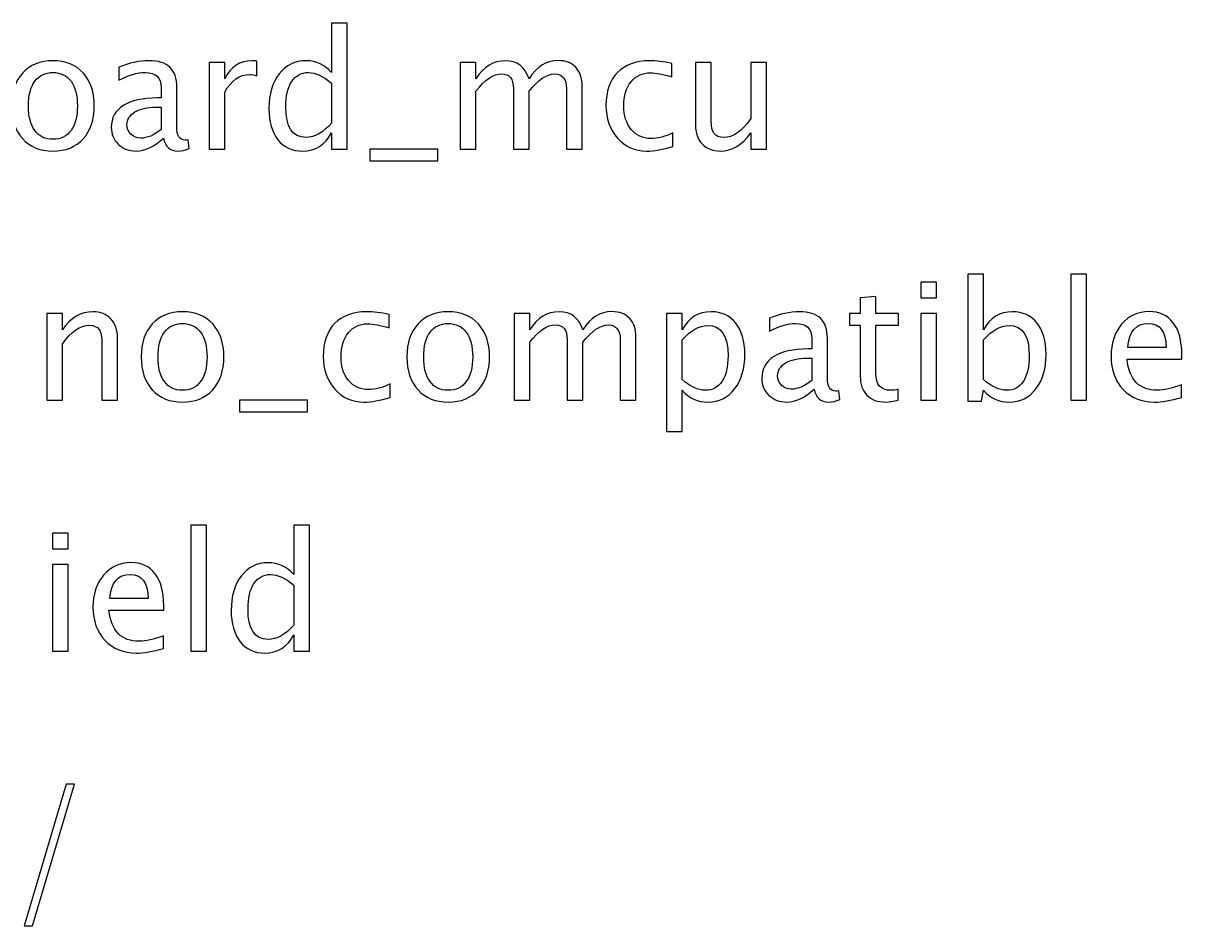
# Model space of a CAD drawing. Header units: centimetres. Extents: x -55 to 43, y -73 to 74.
# Drawn here: x 3.91 to 12.92, y 46.13 to 53.15 of the extents above; entities that cross this region are included whole.
import ezdxf

# ---------------------------------------------------------------- set-up
doc = ezdxf.new("R2010")
doc.units = ezdxf.units.CM
doc.header["$MEASUREMENT"] = 0
doc.layers.add('Layer 1', color=7, linetype='Continuous')

msp = doc.modelspace()

# ---------------------------------------------------------------- linework, layer by layer
at = {"layer": 'Layer 1'}
for points, knots in [([(6.30744, 52.17044), (6.30744, 52.17044), (6.30744, 52.29681), (6.30744, 52.29681), (6.30744, 52.29681), (6.2577, 52.2024), (6.18277, 52.1552), (6.08265, 52.1552), (6.08265, 52.1552), (6.00137, 52.1552), (5.93745, 52.18462), (5.89088, 52.24368), (5.89088, 52.24368), (5.84431, 52.30273), (5.82103, 52.38338), (5.82103, 52.48561), (5.82103, 52.48561), (5.82103, 52.59737), (5.84749, 52.68733), (5.90019, 52.75549), (5.90019, 52.75549), (5.95311, 52.82343), (6.02254, 52.85751), (6.10869, 52.85751), (6.10869, 52.85751), (6.18848, 52.85751), (6.25495, 52.82703), (6.30744, 52.76586), (6.30744, 52.76586), (6.30744, 52.76586), (6.30744, 53.14961), (6.30744, 53.14961), (6.30744, 53.14961), (6.30744, 53.14961), (6.42936, 53.14961), (6.42936, 53.14961), (6.42936, 53.14961), (6.42936, 53.14961), (6.42936, 52.17044), (6.42936, 52.17044), (6.42936, 52.17044), (6.42936, 52.17044), (6.30744, 52.17044), (6.30744, 52.17044)], [0, 0, 0, 0, 0.0833333, 0.0833333, 0.0833333, 0.0833333, 0.1666667, 0.1666667, 0.1666667, 0.1666667, 0.25, 0.25, 0.25, 0.25, 0.3333333, 0.3333333, 0.3333333, 0.3333333, 0.4166667, 0.4166667, 0.4166667, 0.4166667, 0.5, 0.5, 0.5, 0.5, 0.5833333, 0.5833333, 0.5833333, 0.5833333, 0.6666667, 0.6666667, 0.6666667, 0.6666667, 0.75, 0.75, 0.75, 0.75, 0.8333333, 0.8333333, 0.8333333, 0.8333333, 1, 1, 1, 1]), ([(4.14125, 52.1552), (4.0424, 52.1552), (3.96409, 52.18674), (3.90651, 52.24982), (3.90651, 52.24982), (3.84873, 52.31289), (3.81994, 52.39862), (3.81994, 52.50678), (3.81994, 52.50678), (3.81994, 52.61473), (3.84873, 52.70024), (3.90651, 52.76311), (3.90651, 52.76311), (3.96409, 52.82597), (4.0424, 52.85751), (4.14125, 52.85751), (4.14125, 52.85751), (4.2401, 52.85751), (4.31842, 52.82597), (4.37599, 52.76311), (4.37599, 52.76311), (4.43377, 52.70024), (4.46256, 52.61473), (4.46256, 52.50678), (4.46256, 52.50678), (4.46256, 52.39862), (4.43377, 52.31289), (4.37599, 52.24982), (4.37599, 52.24982), (4.31842, 52.18674), (4.2401, 52.1552), (4.14125, 52.1552)], [0, 0, 0, 0, 0.1111111, 0.1111111, 0.1111111, 0.1111111, 0.2222222, 0.2222222, 0.2222222, 0.2222222, 0.3333333, 0.3333333, 0.3333333, 0.3333333, 0.4444444, 0.4444444, 0.4444444, 0.4444444, 0.5555556, 0.5555556, 0.5555556, 0.5555556, 0.6666667, 0.6666667, 0.6666667, 0.6666667, 0.7777778, 0.7777778, 0.7777778, 0.7777778, 1, 1, 1, 1]), ([(5.0004, 52.25617), (4.92717, 52.18886), (4.85668, 52.1552), (4.78895, 52.1552), (4.78895, 52.1552), (4.73328, 52.1552), (4.68692, 52.17256), (4.65031, 52.20748), (4.65031, 52.20748), (4.61348, 52.24241), (4.59506, 52.28643), (4.59506, 52.33956), (4.59506, 52.33956), (4.59506, 52.41301), (4.62596, 52.46953), (4.68777, 52.5089), (4.68777, 52.5089), (4.74958, 52.54827), (4.83827, 52.56795), (4.95384, 52.56795), (4.95384, 52.56795), (4.95384, 52.56795), (4.98241, 52.56795), (4.98241, 52.56795), (4.98241, 52.56795), (4.98241, 52.56795), (4.98241, 52.64902), (4.98241, 52.64902), (4.98241, 52.64902), (4.98241, 52.72712), (4.94177, 52.76607), (4.86028, 52.76607), (4.86028, 52.76607), (4.7972, 52.76607), (4.7282, 52.74617), (4.65348, 52.70638), (4.65348, 52.70638), (4.65348, 52.70638), (4.65348, 52.80671), (4.65348, 52.80671), (4.65348, 52.80671), (4.73561, 52.84058), (4.81308, 52.85751), (4.88568, 52.85751), (4.88568, 52.85751), (4.9604, 52.85751), (5.01564, 52.84058), (5.05099, 52.8065), (5.05099, 52.8065), (5.08655, 52.77242), (5.10433, 52.71993), (5.10433, 52.64902), (5.10433, 52.64902), (5.10433, 52.64902), (5.10433, 52.34485), (5.10433, 52.34485), (5.10433, 52.34485), (5.10433, 52.27522), (5.12571, 52.24029), (5.16868, 52.24029), (5.16868, 52.24029), (5.17397, 52.24029), (5.1818, 52.24114), (5.19217, 52.24283), (5.19217, 52.24283), (5.19217, 52.24283), (5.20085, 52.1751), (5.20085, 52.1751), (5.20085, 52.1751), (5.17312, 52.16176), (5.14264, 52.1552), (5.1092, 52.1552), (5.1092, 52.1552), (5.05226, 52.1552), (5.01607, 52.18886), (5.0004, 52.25617)], [0, 0, 0, 0, 0.05, 0.05, 0.05, 0.05, 0.1, 0.1, 0.1, 0.1, 0.15, 0.15, 0.15, 0.15, 0.2, 0.2, 0.2, 0.2, 0.25, 0.25, 0.25, 0.25, 0.3, 0.3, 0.3, 0.3, 0.35, 0.35, 0.35, 0.35, 0.4, 0.4, 0.4, 0.4, 0.45, 0.45, 0.45, 0.45, 0.5, 0.5, 0.5, 0.5, 0.55, 0.55, 0.55, 0.55, 0.6, 0.6, 0.6, 0.6, 0.65, 0.65, 0.65, 0.65, 0.7, 0.7, 0.7, 0.7, 0.75, 0.75, 0.75, 0.75, 0.8, 0.8, 0.8, 0.8, 0.85, 0.85, 0.85, 0.85, 0.9, 0.9, 0.9, 0.9, 1, 1, 1, 1]), ([(5.35473, 52.17044), (5.35473, 52.17044), (5.35473, 52.84354), (5.35473, 52.84354), (5.35473, 52.84354), (5.35473, 52.84354), (5.47665, 52.84354), (5.47665, 52.84354), (5.47665, 52.84354), (5.47665, 52.84354), (5.47665, 52.71633), (5.47665, 52.71633), (5.47665, 52.71633), (5.52512, 52.81052), (5.5954, 52.85751), (5.68768, 52.85751), (5.68768, 52.85751), (5.70017, 52.85751), (5.71329, 52.85645), (5.72684, 52.85434), (5.72684, 52.85434), (5.72684, 52.85434), (5.72684, 52.74025), (5.72684, 52.74025), (5.72684, 52.74025), (5.70567, 52.74723), (5.68705, 52.75083), (5.67096, 52.75083), (5.67096, 52.75083), (5.59349, 52.75083), (5.52872, 52.70511), (5.47665, 52.61346), (5.47665, 52.61346), (5.47665, 52.61346), (5.47665, 52.17044), (5.47665, 52.17044), (5.47665, 52.17044), (5.47665, 52.17044), (5.35473, 52.17044), (5.35473, 52.17044)], [0, 0, 0, 0, 0.0909091, 0.0909091, 0.0909091, 0.0909091, 0.1818182, 0.1818182, 0.1818182, 0.1818182, 0.2727273, 0.2727273, 0.2727273, 0.2727273, 0.3636364, 0.3636364, 0.3636364, 0.3636364, 0.4545455, 0.4545455, 0.4545455, 0.4545455, 0.5454545, 0.5454545, 0.5454545, 0.5454545, 0.6363636, 0.6363636, 0.6363636, 0.6363636, 0.7272727, 0.7272727, 0.7272727, 0.7272727, 0.8181818, 0.8181818, 0.8181818, 0.8181818, 1, 1, 1, 1]), ([(7.30862, 52.17044), (7.30862, 52.17044), (7.30862, 52.84354), (7.30862, 52.84354), (7.30862, 52.84354), (7.30862, 52.84354), (7.43054, 52.84354), (7.43054, 52.84354), (7.43054, 52.84354), (7.43054, 52.84354), (7.43054, 52.71633), (7.43054, 52.71633), (7.43054, 52.71633), (7.49002, 52.81052), (7.56622, 52.85751), (7.65956, 52.85751), (7.65956, 52.85751), (7.74952, 52.85751), (7.81069, 52.81052), (7.84329, 52.71633), (7.84329, 52.71633), (7.90108, 52.81137), (7.97643, 52.85878), (8.06893, 52.85878), (8.06893, 52.85878), (8.12798, 52.85878), (8.17391, 52.84142), (8.20672, 52.8065), (8.20672, 52.8065), (8.23953, 52.77157), (8.25604, 52.72268), (8.25604, 52.65981), (8.25604, 52.65981), (8.25604, 52.65981), (8.25604, 52.17044), (8.25604, 52.17044), (8.25604, 52.17044), (8.25604, 52.17044), (8.13412, 52.17044), (8.13412, 52.17044), (8.13412, 52.17044), (8.13412, 52.17044), (8.13412, 52.63971), (8.13412, 52.63971), (8.13412, 52.63971), (8.13412, 52.71633), (8.10364, 52.75464), (8.04268, 52.75464), (8.04268, 52.75464), (7.97939, 52.75464), (7.91293, 52.70998), (7.84329, 52.62044), (7.84329, 52.62044), (7.84329, 52.62044), (7.84329, 52.17044), (7.84329, 52.17044), (7.84329, 52.17044), (7.84329, 52.17044), (7.72137, 52.17044), (7.72137, 52.17044), (7.72137, 52.17044), (7.72137, 52.17044), (7.72137, 52.64013), (7.72137, 52.64013), (7.72137, 52.64013), (7.72137, 52.71739), (7.69047, 52.75591), (7.62845, 52.75591), (7.62845, 52.75591), (7.56685, 52.75591), (7.50081, 52.71104), (7.43054, 52.62108), (7.43054, 52.62108), (7.43054, 52.62108), (7.43054, 52.17044), (7.43054, 52.17044), (7.43054, 52.17044), (7.43054, 52.17044), (7.30862, 52.17044), (7.30862, 52.17044)], [0, 0, 0, 0, 0.047619, 0.047619, 0.047619, 0.047619, 0.0952381, 0.0952381, 0.0952381, 0.0952381, 0.1428571, 0.1428571, 0.1428571, 0.1428571, 0.1904762, 0.1904762, 0.1904762, 0.1904762, 0.2380952, 0.2380952, 0.2380952, 0.2380952, 0.2857143, 0.2857143, 0.2857143, 0.2857143, 0.3333333, 0.3333333, 0.3333333, 0.3333333, 0.3809524, 0.3809524, 0.3809524, 0.3809524, 0.4285714, 0.4285714, 0.4285714, 0.4285714, 0.4761905, 0.4761905, 0.4761905, 0.4761905, 0.5238095, 0.5238095, 0.5238095, 0.5238095, 0.5714286, 0.5714286, 0.5714286, 0.5714286, 0.6190476, 0.6190476, 0.6190476, 0.6190476, 0.6666667, 0.6666667, 0.6666667, 0.6666667, 0.7142857, 0.7142857, 0.7142857, 0.7142857, 0.7619048, 0.7619048, 0.7619048, 0.7619048, 0.8095238, 0.8095238, 0.8095238, 0.8095238, 0.8571429, 0.8571429, 0.8571429, 0.8571429, 0.9047619, 0.9047619, 0.9047619, 0.9047619, 1, 1, 1, 1]), ([(8.96174, 52.19076), (8.88279, 52.16705), (8.81463, 52.1552), (8.75727, 52.1552), (8.75727, 52.1552), (8.66625, 52.1552), (8.5909, 52.18886), (8.531, 52.25595), (8.531, 52.25595), (8.4711, 52.32326), (8.44104, 52.40814), (8.44104, 52.51038), (8.44104, 52.51038), (8.44104, 52.6196), (8.47067, 52.7049), (8.52994, 52.76586), (8.52994, 52.76586), (8.58921, 52.82703), (8.67197, 52.85751), (8.77823, 52.85751), (8.77823, 52.85751), (8.83051, 52.85751), (8.88935, 52.85031), (8.95412, 52.83592), (8.95412, 52.83592), (8.95412, 52.83592), (8.95412, 52.73305), (8.95412, 52.73305), (8.95412, 52.73305), (8.88533, 52.75337), (8.82924, 52.76353), (8.78606, 52.76353), (8.78606, 52.76353), (8.7234, 52.76353), (8.67324, 52.74004), (8.63577, 52.69326), (8.63577, 52.69326), (8.59831, 52.64648), (8.57947, 52.58404), (8.57947, 52.50614), (8.57947, 52.50614), (8.57947, 52.43058), (8.59894, 52.36962), (8.63768, 52.32284), (8.63768, 52.32284), (8.67641, 52.27627), (8.727, 52.25299), (8.78987, 52.25299), (8.78987, 52.25299), (8.84554, 52.25299), (8.90269, 52.26738), (8.96174, 52.29617), (8.96174, 52.29617), (8.96174, 52.29617), (8.96174, 52.19076), (8.96174, 52.19076)], [0, 0, 0, 0, 0.0666667, 0.0666667, 0.0666667, 0.0666667, 0.1333333, 0.1333333, 0.1333333, 0.1333333, 0.2, 0.2, 0.2, 0.2, 0.2666667, 0.2666667, 0.2666667, 0.2666667, 0.3333333, 0.3333333, 0.3333333, 0.3333333, 0.4, 0.4, 0.4, 0.4, 0.4666667, 0.4666667, 0.4666667, 0.4666667, 0.5333333, 0.5333333, 0.5333333, 0.5333333, 0.6, 0.6, 0.6, 0.6, 0.6666667, 0.6666667, 0.6666667, 0.6666667, 0.7333333, 0.7333333, 0.7333333, 0.7333333, 0.8, 0.8, 0.8, 0.8, 0.8666667, 0.8666667, 0.8666667, 0.8666667, 1, 1, 1, 1]), ([(9.56647, 52.17044), (9.56647, 52.17044), (9.56647, 52.29702), (9.56647, 52.29702), (9.56647, 52.29702), (9.50149, 52.2024), (9.42254, 52.1552), (9.32983, 52.1552), (9.32983, 52.1552), (9.27098, 52.1552), (9.22421, 52.17362), (9.18949, 52.21066), (9.18949, 52.21066), (9.15457, 52.2477), (9.13721, 52.29744), (9.13721, 52.36031), (9.13721, 52.36031), (9.13721, 52.36031), (9.13721, 52.84354), (9.13721, 52.84354), (9.13721, 52.84354), (9.13721, 52.84354), (9.25913, 52.84354), (9.25913, 52.84354), (9.25913, 52.84354), (9.25913, 52.84354), (9.25913, 52.4001), (9.25913, 52.4001), (9.25913, 52.4001), (9.25913, 52.34951), (9.26654, 52.31374), (9.28114, 52.29257), (9.28114, 52.29257), (9.29596, 52.27119), (9.32051, 52.26061), (9.35502, 52.26061), (9.35502, 52.26061), (9.42952, 52.26061), (9.50022, 52.30951), (9.56647, 52.40751), (9.56647, 52.40751), (9.56647, 52.40751), (9.56647, 52.84354), (9.56647, 52.84354), (9.56647, 52.84354), (9.56647, 52.84354), (9.68839, 52.84354), (9.68839, 52.84354), (9.68839, 52.84354), (9.68839, 52.84354), (9.68839, 52.17044), (9.68839, 52.17044), (9.68839, 52.17044), (9.68839, 52.17044), (9.56647, 52.17044), (9.56647, 52.17044)], [0, 0, 0, 0, 0.0666667, 0.0666667, 0.0666667, 0.0666667, 0.1333333, 0.1333333, 0.1333333, 0.1333333, 0.2, 0.2, 0.2, 0.2, 0.2666667, 0.2666667, 0.2666667, 0.2666667, 0.3333333, 0.3333333, 0.3333333, 0.3333333, 0.4, 0.4, 0.4, 0.4, 0.4666667, 0.4666667, 0.4666667, 0.4666667, 0.5333333, 0.5333333, 0.5333333, 0.5333333, 0.6, 0.6, 0.6, 0.6, 0.6666667, 0.6666667, 0.6666667, 0.6666667, 0.7333333, 0.7333333, 0.7333333, 0.7333333, 0.8, 0.8, 0.8, 0.8, 0.8666667, 0.8666667, 0.8666667, 0.8666667, 1, 1, 1, 1]), ([(4.14104, 52.24664), (4.20136, 52.24664), (4.24835, 52.26929), (4.2818, 52.3148), (4.2818, 52.3148), (4.31503, 52.36009), (4.33175, 52.42423), (4.33175, 52.50678), (4.33175, 52.50678), (4.33175, 52.58912), (4.31503, 52.65304), (4.2818, 52.69834), (4.2818, 52.69834), (4.24835, 52.74342), (4.20136, 52.76607), (4.14104, 52.76607), (4.14104, 52.76607), (4.0805, 52.76607), (4.03351, 52.74342), (4.00049, 52.69834), (4.00049, 52.69834), (3.96726, 52.65304), (3.95075, 52.58912), (3.95075, 52.50678), (3.95075, 52.50678), (3.95075, 52.42423), (3.96726, 52.36009), (4.00049, 52.3148), (4.00049, 52.3148), (4.03351, 52.26929), (4.0805, 52.24664), (4.14104, 52.24664)], [0, 0, 0, 0, 0.1111111, 0.1111111, 0.1111111, 0.1111111, 0.2222222, 0.2222222, 0.2222222, 0.2222222, 0.3333333, 0.3333333, 0.3333333, 0.3333333, 0.4444444, 0.4444444, 0.4444444, 0.4444444, 0.5555556, 0.5555556, 0.5555556, 0.5555556, 0.6666667, 0.6666667, 0.6666667, 0.6666667, 0.7777778, 0.7777778, 0.7777778, 0.7777778, 1, 1, 1, 1]), ([(6.30744, 52.68246), (6.24415, 52.73813), (6.18425, 52.76607), (6.12752, 52.76607), (6.12752, 52.76607), (6.07164, 52.76607), (6.02846, 52.74279), (5.99777, 52.69601), (5.99777, 52.69601), (5.96708, 52.64944), (5.95184, 52.5834), (5.95184, 52.49789), (5.95184, 52.49789), (5.95184, 52.34062), (6.00391, 52.26188), (6.10826, 52.26188), (6.10826, 52.26188), (6.176, 52.26188), (6.24246, 52.29892), (6.30744, 52.37279), (6.30744, 52.37279), (6.30744, 52.37279), (6.30744, 52.68246), (6.30744, 52.68246)], [0, 0, 0, 0, 0.1428571, 0.1428571, 0.1428571, 0.1428571, 0.2857143, 0.2857143, 0.2857143, 0.2857143, 0.4285714, 0.4285714, 0.4285714, 0.4285714, 0.5714286, 0.5714286, 0.5714286, 0.5714286, 0.7142857, 0.7142857, 0.7142857, 0.7142857, 1, 1, 1, 1]), ([(4.98241, 52.32263), (4.98241, 52.32263), (4.98241, 52.49556), (4.98241, 52.49556), (4.98241, 52.49556), (4.98241, 52.49556), (4.94325, 52.49683), (4.94325, 52.49683), (4.94325, 52.49683), (4.87552, 52.49683), (4.82091, 52.48434), (4.77921, 52.45937), (4.77921, 52.45937), (4.73772, 52.43418), (4.71698, 52.40095), (4.71698, 52.35946), (4.71698, 52.35946), (4.71698, 52.33046), (4.72735, 52.30591), (4.74788, 52.2858), (4.74788, 52.2858), (4.76863, 52.26569), (4.79382, 52.25553), (4.82366, 52.25553), (4.82366, 52.25553), (4.87446, 52.25553), (4.92738, 52.27797), (4.98241, 52.32263)], [0, 0, 0, 0, 0.125, 0.125, 0.125, 0.125, 0.25, 0.25, 0.25, 0.25, 0.375, 0.375, 0.375, 0.375, 0.5, 0.5, 0.5, 0.5, 0.625, 0.625, 0.625, 0.625, 0.75, 0.75, 0.75, 0.75, 1, 1, 1, 1]), ([(6.60504, 52.079), (6.60504, 52.079), (6.60504, 52.17044), (6.60504, 52.17044), (6.60504, 52.17044), (6.60504, 52.17044), (7.13336, 52.17044), (7.13336, 52.17044), (7.13336, 52.17044), (7.13336, 52.17044), (7.13336, 52.079), (7.13336, 52.079), (7.13336, 52.079), (7.13336, 52.079), (6.60504, 52.079), (6.60504, 52.079)], [0, 0, 0, 0, 0.2, 0.2, 0.2, 0.2, 0.4, 0.4, 0.4, 0.4, 0.6, 0.6, 0.6, 0.6, 1, 1, 1, 1]), ([(11.25495, 50.21125), (11.25495, 50.21125), (11.25495, 51.19804), (11.25495, 51.19804), (11.25495, 51.19804), (11.25495, 51.19804), (11.37687, 51.19804), (11.37687, 51.19804), (11.37687, 51.19804), (11.37687, 51.19804), (11.37687, 50.76476), (11.37687, 50.76476), (11.37687, 50.76476), (11.42682, 50.85895), (11.50197, 50.90594), (11.60208, 50.90594), (11.60208, 50.90594), (11.68315, 50.90594), (11.74686, 50.87652), (11.79343, 50.81746), (11.79343, 50.81746), (11.84, 50.75841), (11.86328, 50.67776), (11.86328, 50.57553), (11.86328, 50.57553), (11.86328, 50.46419), (11.83682, 50.37423), (11.78412, 50.30608), (11.78412, 50.30608), (11.73141, 50.23771), (11.66199, 50.20363), (11.57605, 50.20363), (11.57605, 50.20363), (11.49625, 50.20363), (11.42979, 50.23411), (11.37687, 50.29528), (11.37687, 50.29528), (11.37687, 50.29528), (11.36205, 50.21125), (11.36205, 50.21125), (11.36205, 50.21125), (11.36205, 50.21125), (11.25495, 50.21125), (11.25495, 50.21125)], [0, 0, 0, 0, 0.0833333, 0.0833333, 0.0833333, 0.0833333, 0.1666667, 0.1666667, 0.1666667, 0.1666667, 0.25, 0.25, 0.25, 0.25, 0.3333333, 0.3333333, 0.3333333, 0.3333333, 0.4166667, 0.4166667, 0.4166667, 0.4166667, 0.5, 0.5, 0.5, 0.5, 0.5833333, 0.5833333, 0.5833333, 0.5833333, 0.6666667, 0.6666667, 0.6666667, 0.6666667, 0.75, 0.75, 0.75, 0.75, 0.8333333, 0.8333333, 0.8333333, 0.8333333, 1, 1, 1, 1]), ([(12.0542, 50.21887), (12.0542, 50.21887), (12.0542, 51.19804), (12.0542, 51.19804), (12.0542, 51.19804), (12.0542, 51.19804), (12.17612, 51.19804), (12.17612, 51.19804), (12.17612, 51.19804), (12.17612, 51.19804), (12.17612, 50.21887), (12.17612, 50.21887), (12.17612, 50.21887), (12.17612, 50.21887), (12.0542, 50.21887), (12.0542, 50.21887)], [0, 0, 0, 0, 0.2, 0.2, 0.2, 0.2, 0.4, 0.4, 0.4, 0.4, 0.6, 0.6, 0.6, 0.6, 1, 1, 1, 1]), ([(10.88792, 51.01516), (10.88792, 51.01516), (10.88792, 51.13708), (10.88792, 51.13708), (10.88792, 51.13708), (10.88792, 51.13708), (11.00984, 51.13708), (11.00984, 51.13708), (11.00984, 51.13708), (11.00984, 51.13708), (11.00984, 51.01516), (11.00984, 51.01516), (11.00984, 51.01516), (11.00984, 51.01516), (10.88792, 51.01516), (10.88792, 51.01516)], [0, 0, 0, 0, 0.2, 0.2, 0.2, 0.2, 0.4, 0.4, 0.4, 0.4, 0.6, 0.6, 0.6, 0.6, 1, 1, 1, 1]), ([(10.71393, 50.21908), (10.67625, 50.20871), (10.64345, 50.20363), (10.61572, 50.20363), (10.61572, 50.20363), (10.55349, 50.20363), (10.50502, 50.22141), (10.4703, 50.25697), (10.4703, 50.25697), (10.43538, 50.29253), (10.41802, 50.34185), (10.41802, 50.40514), (10.41802, 50.40514), (10.41802, 50.40514), (10.41802, 50.80053), (10.41802, 50.80053), (10.41802, 50.80053), (10.41802, 50.80053), (10.33378, 50.80053), (10.33378, 50.80053), (10.33378, 50.80053), (10.33378, 50.80053), (10.33378, 50.89197), (10.33378, 50.89197), (10.33378, 50.89197), (10.33378, 50.89197), (10.41802, 50.89197), (10.41802, 50.89197), (10.41802, 50.89197), (10.41802, 50.89197), (10.41802, 51.01368), (10.41802, 51.01368), (10.41802, 51.01368), (10.41802, 51.01368), (10.53994, 51.02532), (10.53994, 51.02532), (10.53994, 51.02532), (10.53994, 51.02532), (10.53994, 50.89197), (10.53994, 50.89197), (10.53994, 50.89197), (10.53994, 50.89197), (10.71647, 50.89197), (10.71647, 50.89197), (10.71647, 50.89197), (10.71647, 50.89197), (10.71647, 50.80053), (10.71647, 50.80053), (10.71647, 50.80053), (10.71647, 50.80053), (10.53994, 50.80053), (10.53994, 50.80053), (10.53994, 50.80053), (10.53994, 50.80053), (10.53994, 50.42715), (10.53994, 50.42715), (10.53994, 50.42715), (10.53994, 50.3391), (10.57825, 50.29507), (10.65466, 50.29507), (10.65466, 50.29507), (10.67096, 50.29507), (10.69065, 50.29782), (10.71393, 50.30311), (10.71393, 50.30311), (10.71393, 50.30311), (10.71393, 50.21908), (10.71393, 50.21908)], [0, 0, 0, 0, 0.0555556, 0.0555556, 0.0555556, 0.0555556, 0.1111111, 0.1111111, 0.1111111, 0.1111111, 0.1666667, 0.1666667, 0.1666667, 0.1666667, 0.2222222, 0.2222222, 0.2222222, 0.2222222, 0.2777778, 0.2777778, 0.2777778, 0.2777778, 0.3333333, 0.3333333, 0.3333333, 0.3333333, 0.3888889, 0.3888889, 0.3888889, 0.3888889, 0.4444444, 0.4444444, 0.4444444, 0.4444444, 0.5, 0.5, 0.5, 0.5, 0.5555556, 0.5555556, 0.5555556, 0.5555556, 0.6111111, 0.6111111, 0.6111111, 0.6111111, 0.6666667, 0.6666667, 0.6666667, 0.6666667, 0.7222222, 0.7222222, 0.7222222, 0.7222222, 0.7777778, 0.7777778, 0.7777778, 0.7777778, 0.8333333, 0.8333333, 0.8333333, 0.8333333, 0.8888889, 0.8888889, 0.8888889, 0.8888889, 1, 1, 1, 1]), ([(4.09258, 50.21887), (4.09258, 50.21887), (4.09258, 50.89197), (4.09258, 50.89197), (4.09258, 50.89197), (4.09258, 50.89197), (4.2145, 50.89197), (4.2145, 50.89197), (4.2145, 50.89197), (4.2145, 50.89197), (4.2145, 50.76476), (4.2145, 50.76476), (4.2145, 50.76476), (4.27906, 50.85895), (4.35822, 50.90594), (4.45178, 50.90594), (4.45178, 50.90594), (4.51062, 50.90594), (4.5574, 50.88753), (4.5919, 50.85048), (4.5919, 50.85048), (4.6264, 50.81365), (4.64376, 50.76391), (4.64376, 50.70168), (4.64376, 50.70168), (4.64376, 50.70168), (4.64376, 50.21887), (4.64376, 50.21887), (4.64376, 50.21887), (4.64376, 50.21887), (4.52184, 50.21887), (4.52184, 50.21887), (4.52184, 50.21887), (4.52184, 50.21887), (4.52184, 50.66189), (4.52184, 50.66189), (4.52184, 50.66189), (4.52184, 50.71184), (4.51443, 50.7474), (4.49983, 50.76857), (4.49983, 50.76857), (4.48501, 50.78995), (4.46067, 50.80053), (4.42659, 50.80053), (4.42659, 50.80053), (4.35166, 50.80053), (4.28096, 50.75164), (4.2145, 50.65385), (4.2145, 50.65385), (4.2145, 50.65385), (4.2145, 50.21887), (4.2145, 50.21887), (4.2145, 50.21887), (4.2145, 50.21887), (4.09258, 50.21887), (4.09258, 50.21887)], [0, 0, 0, 0, 0.0666667, 0.0666667, 0.0666667, 0.0666667, 0.1333333, 0.1333333, 0.1333333, 0.1333333, 0.2, 0.2, 0.2, 0.2, 0.2666667, 0.2666667, 0.2666667, 0.2666667, 0.3333333, 0.3333333, 0.3333333, 0.3333333, 0.4, 0.4, 0.4, 0.4, 0.4666667, 0.4666667, 0.4666667, 0.4666667, 0.5333333, 0.5333333, 0.5333333, 0.5333333, 0.6, 0.6, 0.6, 0.6, 0.6666667, 0.6666667, 0.6666667, 0.6666667, 0.7333333, 0.7333333, 0.7333333, 0.7333333, 0.8, 0.8, 0.8, 0.8, 0.8666667, 0.8666667, 0.8666667, 0.8666667, 1, 1, 1, 1]), ([(5.1488, 50.20363), (5.04995, 50.20363), (4.97164, 50.23517), (4.91406, 50.29825), (4.91406, 50.29825), (4.85628, 50.36132), (4.82749, 50.44705), (4.82749, 50.55521), (4.82749, 50.55521), (4.82749, 50.66316), (4.85628, 50.74867), (4.91406, 50.81154), (4.91406, 50.81154), (4.97164, 50.8744), (5.04995, 50.90594), (5.1488, 50.90594), (5.1488, 50.90594), (5.24765, 50.90594), (5.32597, 50.8744), (5.38354, 50.81154), (5.38354, 50.81154), (5.44132, 50.74867), (5.47011, 50.66316), (5.47011, 50.55521), (5.47011, 50.55521), (5.47011, 50.44705), (5.44132, 50.36132), (5.38354, 50.29825), (5.38354, 50.29825), (5.32597, 50.23517), (5.24765, 50.20363), (5.1488, 50.20363)], [0, 0, 0, 0, 0.1111111, 0.1111111, 0.1111111, 0.1111111, 0.2222222, 0.2222222, 0.2222222, 0.2222222, 0.3333333, 0.3333333, 0.3333333, 0.3333333, 0.4444444, 0.4444444, 0.4444444, 0.4444444, 0.5555556, 0.5555556, 0.5555556, 0.5555556, 0.6666667, 0.6666667, 0.6666667, 0.6666667, 0.7777778, 0.7777778, 0.7777778, 0.7777778, 1, 1, 1, 1]), ([(6.76339, 50.23919), (6.68444, 50.21548), (6.61628, 50.20363), (6.55892, 50.20363), (6.55892, 50.20363), (6.4679, 50.20363), (6.39255, 50.23729), (6.33265, 50.30438), (6.33265, 50.30438), (6.27275, 50.37169), (6.24269, 50.45657), (6.24269, 50.55881), (6.24269, 50.55881), (6.24269, 50.66803), (6.27232, 50.75333), (6.33159, 50.81429), (6.33159, 50.81429), (6.39086, 50.87546), (6.47362, 50.90594), (6.57988, 50.90594), (6.57988, 50.90594), (6.63216, 50.90594), (6.691, 50.89874), (6.75577, 50.88435), (6.75577, 50.88435), (6.75577, 50.88435), (6.75577, 50.78148), (6.75577, 50.78148), (6.75577, 50.78148), (6.68698, 50.8018), (6.63089, 50.81196), (6.58771, 50.81196), (6.58771, 50.81196), (6.52505, 50.81196), (6.47489, 50.78847), (6.43742, 50.74169), (6.43742, 50.74169), (6.39996, 50.69491), (6.38112, 50.63247), (6.38112, 50.55457), (6.38112, 50.55457), (6.38112, 50.47901), (6.40059, 50.41805), (6.43933, 50.37127), (6.43933, 50.37127), (6.47806, 50.3247), (6.52865, 50.30142), (6.59152, 50.30142), (6.59152, 50.30142), (6.64719, 50.30142), (6.70434, 50.31581), (6.76339, 50.3446), (6.76339, 50.3446), (6.76339, 50.3446), (6.76339, 50.23919), (6.76339, 50.23919)], [0, 0, 0, 0, 0.0666667, 0.0666667, 0.0666667, 0.0666667, 0.1333333, 0.1333333, 0.1333333, 0.1333333, 0.2, 0.2, 0.2, 0.2, 0.2666667, 0.2666667, 0.2666667, 0.2666667, 0.3333333, 0.3333333, 0.3333333, 0.3333333, 0.4, 0.4, 0.4, 0.4, 0.4666667, 0.4666667, 0.4666667, 0.4666667, 0.5333333, 0.5333333, 0.5333333, 0.5333333, 0.6, 0.6, 0.6, 0.6, 0.6666667, 0.6666667, 0.6666667, 0.6666667, 0.7333333, 0.7333333, 0.7333333, 0.7333333, 0.8, 0.8, 0.8, 0.8, 0.8666667, 0.8666667, 0.8666667, 0.8666667, 1, 1, 1, 1]), ([(7.21445, 50.20363), (7.1156, 50.20363), (7.03729, 50.23517), (6.97971, 50.29825), (6.97971, 50.29825), (6.92193, 50.36132), (6.89314, 50.44705), (6.89314, 50.55521), (6.89314, 50.55521), (6.89314, 50.66316), (6.92193, 50.74867), (6.97971, 50.81154), (6.97971, 50.81154), (7.03729, 50.8744), (7.1156, 50.90594), (7.21445, 50.90594), (7.21445, 50.90594), (7.3133, 50.90594), (7.39162, 50.8744), (7.44919, 50.81154), (7.44919, 50.81154), (7.50697, 50.74867), (7.53576, 50.66316), (7.53576, 50.55521), (7.53576, 50.55521), (7.53576, 50.44705), (7.50697, 50.36132), (7.44919, 50.29825), (7.44919, 50.29825), (7.39162, 50.23517), (7.3133, 50.20363), (7.21445, 50.20363)], [0, 0, 0, 0, 0.1111111, 0.1111111, 0.1111111, 0.1111111, 0.2222222, 0.2222222, 0.2222222, 0.2222222, 0.3333333, 0.3333333, 0.3333333, 0.3333333, 0.4444444, 0.4444444, 0.4444444, 0.4444444, 0.5555556, 0.5555556, 0.5555556, 0.5555556, 0.6666667, 0.6666667, 0.6666667, 0.6666667, 0.7777778, 0.7777778, 0.7777778, 0.7777778, 1, 1, 1, 1]), ([(7.72668, 50.21887), (7.72668, 50.21887), (7.72668, 50.89197), (7.72668, 50.89197), (7.72668, 50.89197), (7.72668, 50.89197), (7.8486, 50.89197), (7.8486, 50.89197), (7.8486, 50.89197), (7.8486, 50.89197), (7.8486, 50.76476), (7.8486, 50.76476), (7.8486, 50.76476), (7.90808, 50.85895), (7.98428, 50.90594), (8.07762, 50.90594), (8.07762, 50.90594), (8.16758, 50.90594), (8.22875, 50.85895), (8.26135, 50.76476), (8.26135, 50.76476), (8.31914, 50.8598), (8.39449, 50.90721), (8.48699, 50.90721), (8.48699, 50.90721), (8.54604, 50.90721), (8.59197, 50.88985), (8.62478, 50.85493), (8.62478, 50.85493), (8.65759, 50.82), (8.6741, 50.77111), (8.6741, 50.70824), (8.6741, 50.70824), (8.6741, 50.70824), (8.6741, 50.21887), (8.6741, 50.21887), (8.6741, 50.21887), (8.6741, 50.21887), (8.55218, 50.21887), (8.55218, 50.21887), (8.55218, 50.21887), (8.55218, 50.21887), (8.55218, 50.68814), (8.55218, 50.68814), (8.55218, 50.68814), (8.55218, 50.76476), (8.5217, 50.80307), (8.46074, 50.80307), (8.46074, 50.80307), (8.39745, 50.80307), (8.33099, 50.75841), (8.26135, 50.66887), (8.26135, 50.66887), (8.26135, 50.66887), (8.26135, 50.21887), (8.26135, 50.21887), (8.26135, 50.21887), (8.26135, 50.21887), (8.13943, 50.21887), (8.13943, 50.21887), (8.13943, 50.21887), (8.13943, 50.21887), (8.13943, 50.68856), (8.13943, 50.68856), (8.13943, 50.68856), (8.13943, 50.76582), (8.10853, 50.80434), (8.04651, 50.80434), (8.04651, 50.80434), (7.98491, 50.80434), (7.91887, 50.75947), (7.8486, 50.66951), (7.8486, 50.66951), (7.8486, 50.66951), (7.8486, 50.21887), (7.8486, 50.21887), (7.8486, 50.21887), (7.8486, 50.21887), (7.72668, 50.21887), (7.72668, 50.21887)], [0, 0, 0, 0, 0.047619, 0.047619, 0.047619, 0.047619, 0.0952381, 0.0952381, 0.0952381, 0.0952381, 0.1428571, 0.1428571, 0.1428571, 0.1428571, 0.1904762, 0.1904762, 0.1904762, 0.1904762, 0.2380952, 0.2380952, 0.2380952, 0.2380952, 0.2857143, 0.2857143, 0.2857143, 0.2857143, 0.3333333, 0.3333333, 0.3333333, 0.3333333, 0.3809524, 0.3809524, 0.3809524, 0.3809524, 0.4285714, 0.4285714, 0.4285714, 0.4285714, 0.4761905, 0.4761905, 0.4761905, 0.4761905, 0.5238095, 0.5238095, 0.5238095, 0.5238095, 0.5714286, 0.5714286, 0.5714286, 0.5714286, 0.6190476, 0.6190476, 0.6190476, 0.6190476, 0.6666667, 0.6666667, 0.6666667, 0.6666667, 0.7142857, 0.7142857, 0.7142857, 0.7142857, 0.7619048, 0.7619048, 0.7619048, 0.7619048, 0.8095238, 0.8095238, 0.8095238, 0.8095238, 0.8571429, 0.8571429, 0.8571429, 0.8571429, 0.9047619, 0.9047619, 0.9047619, 0.9047619, 1, 1, 1, 1]), ([(8.91244, 49.97376), (8.91244, 49.97376), (8.91244, 50.89197), (8.91244, 50.89197), (8.91244, 50.89197), (8.91244, 50.89197), (9.03436, 50.89197), (9.03436, 50.89197), (9.03436, 50.89197), (9.03436, 50.89197), (9.03436, 50.76476), (9.03436, 50.76476), (9.03436, 50.76476), (9.08431, 50.85895), (9.15946, 50.90594), (9.25957, 50.90594), (9.25957, 50.90594), (9.34064, 50.90594), (9.40435, 50.87652), (9.45092, 50.81746), (9.45092, 50.81746), (9.49749, 50.75841), (9.52077, 50.67776), (9.52077, 50.57553), (9.52077, 50.57553), (9.52077, 50.46419), (9.49431, 50.37423), (9.44161, 50.30608), (9.44161, 50.30608), (9.3889, 50.23771), (9.31948, 50.20363), (9.23354, 50.20363), (9.23354, 50.20363), (9.15374, 50.20363), (9.08728, 50.23411), (9.03436, 50.29528), (9.03436, 50.29528), (9.03436, 50.29528), (9.03436, 49.97376), (9.03436, 49.97376), (9.03436, 49.97376), (9.03436, 49.97376), (8.91244, 49.97376), (8.91244, 49.97376)], [0, 0, 0, 0, 0.0833333, 0.0833333, 0.0833333, 0.0833333, 0.1666667, 0.1666667, 0.1666667, 0.1666667, 0.25, 0.25, 0.25, 0.25, 0.3333333, 0.3333333, 0.3333333, 0.3333333, 0.4166667, 0.4166667, 0.4166667, 0.4166667, 0.5, 0.5, 0.5, 0.5, 0.5833333, 0.5833333, 0.5833333, 0.5833333, 0.6666667, 0.6666667, 0.6666667, 0.6666667, 0.75, 0.75, 0.75, 0.75, 0.8333333, 0.8333333, 0.8333333, 0.8333333, 1, 1, 1, 1]), ([(10.05861, 50.3046), (9.98538, 50.23729), (9.91489, 50.20363), (9.84716, 50.20363), (9.84716, 50.20363), (9.79149, 50.20363), (9.74513, 50.22099), (9.70852, 50.25591), (9.70852, 50.25591), (9.67169, 50.29084), (9.65327, 50.33486), (9.65327, 50.38799), (9.65327, 50.38799), (9.65327, 50.46144), (9.68417, 50.51796), (9.74598, 50.55733), (9.74598, 50.55733), (9.80779, 50.5967), (9.89648, 50.61638), (10.01205, 50.61638), (10.01205, 50.61638), (10.01205, 50.61638), (10.04062, 50.61638), (10.04062, 50.61638), (10.04062, 50.61638), (10.04062, 50.61638), (10.04062, 50.69745), (10.04062, 50.69745), (10.04062, 50.69745), (10.04062, 50.77555), (9.99998, 50.8145), (9.91849, 50.8145), (9.91849, 50.8145), (9.85541, 50.8145), (9.78641, 50.7946), (9.71169, 50.75481), (9.71169, 50.75481), (9.71169, 50.75481), (9.71169, 50.85514), (9.71169, 50.85514), (9.71169, 50.85514), (9.79382, 50.88901), (9.87129, 50.90594), (9.94389, 50.90594), (9.94389, 50.90594), (10.01861, 50.90594), (10.07385, 50.88901), (10.1092, 50.85493), (10.1092, 50.85493), (10.14476, 50.82085), (10.16254, 50.76836), (10.16254, 50.69745), (10.16254, 50.69745), (10.16254, 50.69745), (10.16254, 50.39328), (10.16254, 50.39328), (10.16254, 50.39328), (10.16254, 50.32365), (10.18392, 50.28872), (10.22689, 50.28872), (10.22689, 50.28872), (10.23218, 50.28872), (10.24001, 50.28957), (10.25038, 50.29126), (10.25038, 50.29126), (10.25038, 50.29126), (10.25906, 50.22353), (10.25906, 50.22353), (10.25906, 50.22353), (10.23133, 50.21019), (10.20085, 50.20363), (10.16741, 50.20363), (10.16741, 50.20363), (10.11047, 50.20363), (10.07428, 50.23729), (10.05861, 50.3046)], [0, 0, 0, 0, 0.05, 0.05, 0.05, 0.05, 0.1, 0.1, 0.1, 0.1, 0.15, 0.15, 0.15, 0.15, 0.2, 0.2, 0.2, 0.2, 0.25, 0.25, 0.25, 0.25, 0.3, 0.3, 0.3, 0.3, 0.35, 0.35, 0.35, 0.35, 0.4, 0.4, 0.4, 0.4, 0.45, 0.45, 0.45, 0.45, 0.5, 0.5, 0.5, 0.5, 0.55, 0.55, 0.55, 0.55, 0.6, 0.6, 0.6, 0.6, 0.65, 0.65, 0.65, 0.65, 0.7, 0.7, 0.7, 0.7, 0.75, 0.75, 0.75, 0.75, 0.8, 0.8, 0.8, 0.8, 0.85, 0.85, 0.85, 0.85, 0.9, 0.9, 0.9, 0.9, 1, 1, 1, 1]), ([(12.91526, 50.24046), (12.83335, 50.21591), (12.76328, 50.20363), (12.70486, 50.20363), (12.70486, 50.20363), (12.60517, 50.20363), (12.5241, 50.23665), (12.46166, 50.30248), (12.46166, 50.30248), (12.39922, 50.36831), (12.36789, 50.45361), (12.36789, 50.5586), (12.36789, 50.5586), (12.36789, 50.66041), (12.39541, 50.74402), (12.45065, 50.80942), (12.45065, 50.80942), (12.5059, 50.87461), (12.57659, 50.90721), (12.66274, 50.90721), (12.66274, 50.90721), (12.74423, 50.90721), (12.80731, 50.87821), (12.85176, 50.82022), (12.85176, 50.82022), (12.89621, 50.76222), (12.91844, 50.68009), (12.91844, 50.57362), (12.91844, 50.57362), (12.91844, 50.57362), (12.9178, 50.53637), (12.9178, 50.53637), (12.9178, 50.53637), (12.9178, 50.53637), (12.49235, 50.53637), (12.49235, 50.53637), (12.49235, 50.53637), (12.51013, 50.3755), (12.58866, 50.29507), (12.72772, 50.29507), (12.72772, 50.29507), (12.77874, 50.29507), (12.84118, 50.30946), (12.91526, 50.33825), (12.91526, 50.33825), (12.91526, 50.33825), (12.91526, 50.24046), (12.91526, 50.24046)], [0, 0, 0, 0, 0.0769231, 0.0769231, 0.0769231, 0.0769231, 0.1538462, 0.1538462, 0.1538462, 0.1538462, 0.2307692, 0.2307692, 0.2307692, 0.2307692, 0.3076923, 0.3076923, 0.3076923, 0.3076923, 0.3846154, 0.3846154, 0.3846154, 0.3846154, 0.4615385, 0.4615385, 0.4615385, 0.4615385, 0.5384615, 0.5384615, 0.5384615, 0.5384615, 0.6153846, 0.6153846, 0.6153846, 0.6153846, 0.6923077, 0.6923077, 0.6923077, 0.6923077, 0.7692308, 0.7692308, 0.7692308, 0.7692308, 0.8461538, 0.8461538, 0.8461538, 0.8461538, 1, 1, 1, 1]), ([(5.14859, 50.29507), (5.20891, 50.29507), (5.2559, 50.31772), (5.28935, 50.36323), (5.28935, 50.36323), (5.32258, 50.40852), (5.3393, 50.47266), (5.3393, 50.55521), (5.3393, 50.55521), (5.3393, 50.63755), (5.32258, 50.70147), (5.28935, 50.74677), (5.28935, 50.74677), (5.2559, 50.79185), (5.20891, 50.8145), (5.14859, 50.8145), (5.14859, 50.8145), (5.08805, 50.8145), (5.04106, 50.79185), (5.00804, 50.74677), (5.00804, 50.74677), (4.97481, 50.70147), (4.9583, 50.63755), (4.9583, 50.55521), (4.9583, 50.55521), (4.9583, 50.47266), (4.97481, 50.40852), (5.00804, 50.36323), (5.00804, 50.36323), (5.04106, 50.31772), (5.08805, 50.29507), (5.14859, 50.29507)], [0, 0, 0, 0, 0.1111111, 0.1111111, 0.1111111, 0.1111111, 0.2222222, 0.2222222, 0.2222222, 0.2222222, 0.3333333, 0.3333333, 0.3333333, 0.3333333, 0.4444444, 0.4444444, 0.4444444, 0.4444444, 0.5555556, 0.5555556, 0.5555556, 0.5555556, 0.6666667, 0.6666667, 0.6666667, 0.6666667, 0.7777778, 0.7777778, 0.7777778, 0.7777778, 1, 1, 1, 1]), ([(7.21424, 50.29507), (7.27456, 50.29507), (7.32155, 50.31772), (7.355, 50.36323), (7.355, 50.36323), (7.38823, 50.40852), (7.40495, 50.47266), (7.40495, 50.55521), (7.40495, 50.55521), (7.40495, 50.63755), (7.38823, 50.70147), (7.355, 50.74677), (7.355, 50.74677), (7.32155, 50.79185), (7.27456, 50.8145), (7.21424, 50.8145), (7.21424, 50.8145), (7.1537, 50.8145), (7.10671, 50.79185), (7.07369, 50.74677), (7.07369, 50.74677), (7.04046, 50.70147), (7.02395, 50.63755), (7.02395, 50.55521), (7.02395, 50.55521), (7.02395, 50.47266), (7.04046, 50.40852), (7.07369, 50.36323), (7.07369, 50.36323), (7.10671, 50.31772), (7.1537, 50.29507), (7.21424, 50.29507)], [0, 0, 0, 0, 0.1111111, 0.1111111, 0.1111111, 0.1111111, 0.2222222, 0.2222222, 0.2222222, 0.2222222, 0.3333333, 0.3333333, 0.3333333, 0.3333333, 0.4444444, 0.4444444, 0.4444444, 0.4444444, 0.5555556, 0.5555556, 0.5555556, 0.5555556, 0.6666667, 0.6666667, 0.6666667, 0.6666667, 0.7777778, 0.7777778, 0.7777778, 0.7777778, 1, 1, 1, 1]), ([(10.88792, 50.21887), (10.88792, 50.21887), (10.88792, 50.89197), (10.88792, 50.89197), (10.88792, 50.89197), (10.88792, 50.89197), (11.00984, 50.89197), (11.00984, 50.89197), (11.00984, 50.89197), (11.00984, 50.89197), (11.00984, 50.21887), (11.00984, 50.21887), (11.00984, 50.21887), (11.00984, 50.21887), (10.88792, 50.21887), (10.88792, 50.21887)], [0, 0, 0, 0, 0.2, 0.2, 0.2, 0.2, 0.4, 0.4, 0.4, 0.4, 0.6, 0.6, 0.6, 0.6, 1, 1, 1, 1]), ([(12.4987, 50.62781), (12.4987, 50.62781), (12.79588, 50.62781), (12.79588, 50.62781), (12.79588, 50.62781), (12.79588, 50.75312), (12.7491, 50.81577), (12.65576, 50.81577), (12.65576, 50.81577), (12.56178, 50.81577), (12.5095, 50.75312), (12.4987, 50.62781)], [0, 0, 0, 0, 0.25, 0.25, 0.25, 0.25, 0.5, 0.5, 0.5, 0.5, 1, 1, 1, 1]), ([(9.03436, 50.37931), (9.09723, 50.32322), (9.15713, 50.29507), (9.21407, 50.29507), (9.21407, 50.29507), (9.27016, 50.29507), (9.31355, 50.31857), (9.34403, 50.36534), (9.34403, 50.36534), (9.37472, 50.41212), (9.38996, 50.47795), (9.38996, 50.56304), (9.38996, 50.56304), (9.38996, 50.72052), (9.33789, 50.79926), (9.23375, 50.79926), (9.23375, 50.79926), (9.16559, 50.79926), (9.09913, 50.76243), (9.03436, 50.68856), (9.03436, 50.68856), (9.03436, 50.68856), (9.03436, 50.37931), (9.03436, 50.37931)], [0, 0, 0, 0, 0.1428571, 0.1428571, 0.1428571, 0.1428571, 0.2857143, 0.2857143, 0.2857143, 0.2857143, 0.4285714, 0.4285714, 0.4285714, 0.4285714, 0.5714286, 0.5714286, 0.5714286, 0.5714286, 0.7142857, 0.7142857, 0.7142857, 0.7142857, 1, 1, 1, 1]), ([(11.37687, 50.37931), (11.43974, 50.32322), (11.49964, 50.29507), (11.55658, 50.29507), (11.55658, 50.29507), (11.61267, 50.29507), (11.65606, 50.31857), (11.68654, 50.36534), (11.68654, 50.36534), (11.71723, 50.41212), (11.73247, 50.47795), (11.73247, 50.56304), (11.73247, 50.56304), (11.73247, 50.72052), (11.6804, 50.79926), (11.57626, 50.79926), (11.57626, 50.79926), (11.5081, 50.79926), (11.44164, 50.76243), (11.37687, 50.68856), (11.37687, 50.68856), (11.37687, 50.68856), (11.37687, 50.37931), (11.37687, 50.37931)], [0, 0, 0, 0, 0.1428571, 0.1428571, 0.1428571, 0.1428571, 0.2857143, 0.2857143, 0.2857143, 0.2857143, 0.4285714, 0.4285714, 0.4285714, 0.4285714, 0.5714286, 0.5714286, 0.5714286, 0.5714286, 0.7142857, 0.7142857, 0.7142857, 0.7142857, 1, 1, 1, 1]), ([(10.04062, 50.37106), (10.04062, 50.37106), (10.04062, 50.54399), (10.04062, 50.54399), (10.04062, 50.54399), (10.04062, 50.54399), (10.00146, 50.54526), (10.00146, 50.54526), (10.00146, 50.54526), (9.93373, 50.54526), (9.87912, 50.53277), (9.83742, 50.5078), (9.83742, 50.5078), (9.79593, 50.48261), (9.77519, 50.44938), (9.77519, 50.40789), (9.77519, 50.40789), (9.77519, 50.37889), (9.78556, 50.35434), (9.80609, 50.33423), (9.80609, 50.33423), (9.82684, 50.31412), (9.85203, 50.30396), (9.88187, 50.30396), (9.88187, 50.30396), (9.93267, 50.30396), (9.98559, 50.3264), (10.04062, 50.37106)], [0, 0, 0, 0, 0.125, 0.125, 0.125, 0.125, 0.25, 0.25, 0.25, 0.25, 0.375, 0.375, 0.375, 0.375, 0.5, 0.5, 0.5, 0.5, 0.625, 0.625, 0.625, 0.625, 0.75, 0.75, 0.75, 0.75, 1, 1, 1, 1]), ([(5.59245, 50.12743), (5.59245, 50.12743), (5.59245, 50.21887), (5.59245, 50.21887), (5.59245, 50.21887), (5.59245, 50.21887), (6.12077, 50.21887), (6.12077, 50.21887), (6.12077, 50.21887), (6.12077, 50.21887), (6.12077, 50.12743), (6.12077, 50.12743), (6.12077, 50.12743), (6.12077, 50.12743), (5.59245, 50.12743), (5.59245, 50.12743)], [0, 0, 0, 0, 0.2, 0.2, 0.2, 0.2, 0.4, 0.4, 0.4, 0.4, 0.6, 0.6, 0.6, 0.6, 1, 1, 1, 1]), ([(5.21356, 48.2673), (5.21356, 48.2673), (5.21356, 49.24647), (5.21356, 49.24647), (5.21356, 49.24647), (5.21356, 49.24647), (5.33548, 49.24647), (5.33548, 49.24647), (5.33548, 49.24647), (5.33548, 49.24647), (5.33548, 48.2673), (5.33548, 48.2673), (5.33548, 48.2673), (5.33548, 48.2673), (5.21356, 48.2673), (5.21356, 48.2673)], [0, 0, 0, 0, 0.2, 0.2, 0.2, 0.2, 0.4, 0.4, 0.4, 0.4, 0.6, 0.6, 0.6, 0.6, 1, 1, 1, 1]), ([(6.01366, 48.2673), (6.01366, 48.2673), (6.01366, 48.39367), (6.01366, 48.39367), (6.01366, 48.39367), (5.96392, 48.29926), (5.88899, 48.25206), (5.78887, 48.25206), (5.78887, 48.25206), (5.70759, 48.25206), (5.64367, 48.28148), (5.5971, 48.34054), (5.5971, 48.34054), (5.55053, 48.39959), (5.52725, 48.48024), (5.52725, 48.58247), (5.52725, 48.58247), (5.52725, 48.69423), (5.55371, 48.78419), (5.60641, 48.85235), (5.60641, 48.85235), (5.65933, 48.92029), (5.72876, 48.95437), (5.81491, 48.95437), (5.81491, 48.95437), (5.8947, 48.95437), (5.96117, 48.92389), (6.01366, 48.86272), (6.01366, 48.86272), (6.01366, 48.86272), (6.01366, 49.24647), (6.01366, 49.24647), (6.01366, 49.24647), (6.01366, 49.24647), (6.13558, 49.24647), (6.13558, 49.24647), (6.13558, 49.24647), (6.13558, 49.24647), (6.13558, 48.2673), (6.13558, 48.2673), (6.13558, 48.2673), (6.13558, 48.2673), (6.01366, 48.2673), (6.01366, 48.2673)], [0, 0, 0, 0, 0.0833333, 0.0833333, 0.0833333, 0.0833333, 0.1666667, 0.1666667, 0.1666667, 0.1666667, 0.25, 0.25, 0.25, 0.25, 0.3333333, 0.3333333, 0.3333333, 0.3333333, 0.4166667, 0.4166667, 0.4166667, 0.4166667, 0.5, 0.5, 0.5, 0.5, 0.5833333, 0.5833333, 0.5833333, 0.5833333, 0.6666667, 0.6666667, 0.6666667, 0.6666667, 0.75, 0.75, 0.75, 0.75, 0.8333333, 0.8333333, 0.8333333, 0.8333333, 1, 1, 1, 1]), ([(4.13893, 49.06359), (4.13893, 49.06359), (4.13893, 49.18551), (4.13893, 49.18551), (4.13893, 49.18551), (4.13893, 49.18551), (4.26085, 49.18551), (4.26085, 49.18551), (4.26085, 49.18551), (4.26085, 49.18551), (4.26085, 49.06359), (4.26085, 49.06359), (4.26085, 49.06359), (4.26085, 49.06359), (4.13893, 49.06359), (4.13893, 49.06359)], [0, 0, 0, 0, 0.2, 0.2, 0.2, 0.2, 0.4, 0.4, 0.4, 0.4, 0.6, 0.6, 0.6, 0.6, 1, 1, 1, 1]), ([(4.13893, 48.2673), (4.13893, 48.2673), (4.13893, 48.9404), (4.13893, 48.9404), (4.13893, 48.9404), (4.13893, 48.9404), (4.26085, 48.9404), (4.26085, 48.9404), (4.26085, 48.9404), (4.26085, 48.9404), (4.26085, 48.2673), (4.26085, 48.2673), (4.26085, 48.2673), (4.26085, 48.2673), (4.13893, 48.2673), (4.13893, 48.2673)], [0, 0, 0, 0, 0.2, 0.2, 0.2, 0.2, 0.4, 0.4, 0.4, 0.4, 0.6, 0.6, 0.6, 0.6, 1, 1, 1, 1]), ([(4.99999, 48.28889), (4.91808, 48.26434), (4.84801, 48.25206), (4.78959, 48.25206), (4.78959, 48.25206), (4.6899, 48.25206), (4.60883, 48.28508), (4.54639, 48.35091), (4.54639, 48.35091), (4.48395, 48.41674), (4.45262, 48.50204), (4.45262, 48.60703), (4.45262, 48.60703), (4.45262, 48.70884), (4.48014, 48.79245), (4.53538, 48.85785), (4.53538, 48.85785), (4.59063, 48.92304), (4.66132, 48.95564), (4.74747, 48.95564), (4.74747, 48.95564), (4.82896, 48.95564), (4.89204, 48.92664), (4.93649, 48.86865), (4.93649, 48.86865), (4.98094, 48.81065), (5.00317, 48.72852), (5.00317, 48.62205), (5.00317, 48.62205), (5.00317, 48.62205), (5.00253, 48.5848), (5.00253, 48.5848), (5.00253, 48.5848), (5.00253, 48.5848), (4.57708, 48.5848), (4.57708, 48.5848), (4.57708, 48.5848), (4.59486, 48.42393), (4.67339, 48.3435), (4.81245, 48.3435), (4.81245, 48.3435), (4.86347, 48.3435), (4.92591, 48.35789), (4.99999, 48.38668), (4.99999, 48.38668), (4.99999, 48.38668), (4.99999, 48.28889), (4.99999, 48.28889)], [0, 0, 0, 0, 0.0769231, 0.0769231, 0.0769231, 0.0769231, 0.1538462, 0.1538462, 0.1538462, 0.1538462, 0.2307692, 0.2307692, 0.2307692, 0.2307692, 0.3076923, 0.3076923, 0.3076923, 0.3076923, 0.3846154, 0.3846154, 0.3846154, 0.3846154, 0.4615385, 0.4615385, 0.4615385, 0.4615385, 0.5384615, 0.5384615, 0.5384615, 0.5384615, 0.6153846, 0.6153846, 0.6153846, 0.6153846, 0.6923077, 0.6923077, 0.6923077, 0.6923077, 0.7692308, 0.7692308, 0.7692308, 0.7692308, 0.8461538, 0.8461538, 0.8461538, 0.8461538, 1, 1, 1, 1]), ([(4.58343, 48.67624), (4.58343, 48.67624), (4.88061, 48.67624), (4.88061, 48.67624), (4.88061, 48.67624), (4.88061, 48.80155), (4.83383, 48.8642), (4.74049, 48.8642), (4.74049, 48.8642), (4.64651, 48.8642), (4.59423, 48.80155), (4.58343, 48.67624)], [0, 0, 0, 0, 0.25, 0.25, 0.25, 0.25, 0.5, 0.5, 0.5, 0.5, 1, 1, 1, 1]), ([(6.01366, 48.77932), (5.95037, 48.83499), (5.89047, 48.86293), (5.83374, 48.86293), (5.83374, 48.86293), (5.77786, 48.86293), (5.73468, 48.83965), (5.70399, 48.79287), (5.70399, 48.79287), (5.6733, 48.7463), (5.65806, 48.68026), (5.65806, 48.59475), (5.65806, 48.59475), (5.65806, 48.43748), (5.71013, 48.35874), (5.81448, 48.35874), (5.81448, 48.35874), (5.88222, 48.35874), (5.94868, 48.39578), (6.01366, 48.46965), (6.01366, 48.46965), (6.01366, 48.46965), (6.01366, 48.77932), (6.01366, 48.77932)], [0, 0, 0, 0, 0.1428571, 0.1428571, 0.1428571, 0.1428571, 0.2857143, 0.2857143, 0.2857143, 0.2857143, 0.4285714, 0.4285714, 0.4285714, 0.4285714, 0.5714286, 0.5714286, 0.5714286, 0.5714286, 0.7142857, 0.7142857, 0.7142857, 0.7142857, 1, 1, 1, 1]), ([(3.91794, 46.13158), (3.91794, 46.13158), (4.24454, 47.23394), (4.24454, 47.23394), (4.24454, 47.23394), (4.24454, 47.23394), (4.3091, 47.23394), (4.3091, 47.23394), (4.3091, 47.23394), (4.3091, 47.23394), (3.9825, 46.13158), (3.9825, 46.13158), (3.9825, 46.13158), (3.9825, 46.13158), (3.91794, 46.13158), (3.91794, 46.13158)], [0, 0, 0, 0, 0.2, 0.2, 0.2, 0.2, 0.4, 0.4, 0.4, 0.4, 0.6, 0.6, 0.6, 0.6, 1, 1, 1, 1])]:
    msp.add_open_spline(points, degree=3, knots=knots, dxfattribs=at)

doc.saveas('drawing.dxf')
